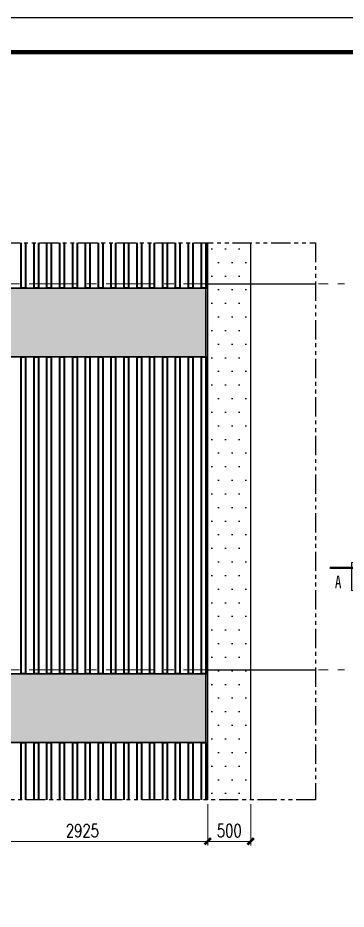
# Model space of a CAD drawing. Header units: millimetres. Extents: x 105307 to 134823, y 171302 to 228148.
# Drawn here: x 119546 to 123374, y 181707 to 192102 of the extents above; entities that cross this region are included whole.
import ezdxf
from ezdxf.enums import TextEntityAlignment as Align

# ---------------------------------------------------------------- set-up
doc = ezdxf.new("R2010")
doc.units = ezdxf.units.MM
for name, pattern in [('CENTER', [2, 1.25, -0.25, 0.25, -0.25]), ('DOTE', [2.42, 2, -0.2, 0.02, -0.2]), ('PHANTOM2', [1.25, 0.625, -0.125, 0.125, -0.125, 0.125, -0.125])]:
    doc.linetypes.add(name, pattern=pattern)
doc.layers.get('DEFPOINTS').update_dxf_attribs({"lineweight": 0})
for name, color, linetype in [('00-AFDC-填充', 8, 'Continuous'), ('00_ZDX 折断线', 6, 'PHANTOM2'), ('A-HATCH', 8, 'Continuous'), ('ATT', 13, 'Continuous'), ('DOTE', 1, 'DOTE'), ('J1-1栋立剖面图$0$A-LHATCH', 252, 'Continuous'), ('TXT', 7, 'Continuous')]:
    doc.layers.add(name, color=color, linetype=linetype)
for name, color, linetype, lineweight in [('00_BZ 标注', 1, 'Continuous', 20), ('00_JG  结构', 5, 'Continuous', 30), ('00_WZ 文字', 2, 'Continuous', 20), ('00_XC-T 型材投影', 143, 'Continuous', 40), ('00_ZX 轴线', 1, 'CENTER', 9)]:
    doc.layers.add(name, color=color, linetype=linetype, lineweight=lineweight)
for name, color, linetype, plot in [('J1-1栋立剖面图$0$A-LHATCH-边线', 3, 'Continuous', False), ('noprint', 8, 'Continuous', False), ('VHSoft_boundary', 8, 'Continuous', False)]:
    doc.layers.add(name, color=color, linetype=linetype, plot=plot)
doc.styles.add('AFDC', font='romans.shx', dxfattribs={"width": 0.75, "bigfont": 'chinese.shx'})
doc.styles.add('AFDC-标题', font='STXIHEI.TTF', dxfattribs={"width": 0.75})
doc.styles.add('ST', font='')
doc.styles.get('ST').set_extended_font_data('SimSun')
doc.dimstyles.new('DIM50', dxfattribs={"dimscale": 50, "dimtxt": 3, "dimasz": 1.5, "dimexe": 1, "dimexo": 1, "dimgap": 1, "dimtad": 1, "dimdec": 0, "dimzin": 12, "dimdsep": 46, "dimtxsty": 'AFDC', "dimblk": 'ARCHTICK', "dimcen": 1, "dimclrd": 1, "dimclre": 1, "dimclrt": 2, "dimadec": 0, "dimazin": 1, "dimtfac": 1, "dimtdec": 0, "dimtix": 1, "dimtmove": 2, "dimatfit": 3, "dimfxl": 0, "dimtolj": 1, "dimtzin": 0, "dimlwd": -1, "dimlwe": -1, "dimarcsym": 0})

# ---------------------------------------------------------------- blocks, each defined once
blk = doc.blocks.new('vhtemplate_7 修改变更单_附图A2')
at = {"layer": 'TXT', "const_width": 1}
blk.add_lwpolyline([(582.08, 8.08), (23.08, 8.08), (23.08, 408.08), (582.08, 408.08)], close=True, dxfattribs=at)
at = {"layer": 'VHSoft_boundary'}
blk.add_lwpolyline([(0.08, 0.08), (590.08, 0.08), (590.08, 416.08), (0.08, 416.08)], close=True, dxfattribs=at)
at = {"layer": 'ATT', "style": 'ST'}
for tag, height, p in [('项目名称', 3, (428.68, 29.13)), ('设计号', 3, (522.04, 28.98)), ('变更号', 3, (571.19, 29.24)), ('审核人', 3, (448.75, 19.54)), ('项目负责', 3, (511.21, 19.57)), ('设计人', 3, (395.68, 19.08)), ('图号', 3, (571.19, 19.27)), ('校对人', 3, (395.62, 10.36)), ('审定人', 3, (448.91, 10.86)), ('专业负责', 3, (510.88, 10.58)), ('图别', 3, (571.07, 10.6)), ('XX', 3.5, (509.33, 3.21)), ('YY', 3.5, (533.07, 3.12))]:
    blk.add_attdef(tag, text='', height=height, dxfattribs=at).set_placement(p, align=Align.CENTER)
at = {"layer": 'ATT', "style": 'ST', "width": 0.8}
blk.add_attdef('XXXX年XX月XX日', text='', height=3.5, dxfattribs=at).set_placement((567.92, 2.11), align=Align.CENTER)
at = {"layer": 'noprint', "style": 'ST'}
blk.add_attdef('注册师章标识', text='', height=3.5, dxfattribs=at).set_placement((324.69, 28.08), align=Align.CENTER)
blk = doc.blocks.new('_ArchTick')
at = {"color": 0, "linetype": 'ByBlock', "const_width": 0.4}
blk.add_lwpolyline([(-0.5, -0.5), (0.5, 0.5)], dxfattribs=at)
blk = doc.blocks.new('*D70')
at = {"layer": '00_BZ 标注', "color": 1, "transparency": 16777216}
for p, q in [((118836, 182931), (118836, 182448)), ((121761, 182931), (121761, 182448)), ((118836, 182498), (121761, 182498))]:
    blk.add_line(p, q, dxfattribs=at)
at = {"layer": 'DEFPOINTS', "color": 0, "transparency": 16777216}
for p in [(118836, 182981), (121761, 182981), (121761, 182498)]:
    blk.add_point(p, dxfattribs=at)
at = {"layer": '00_BZ 标注', "color": 1, "transparency": 16777216, "xscale": 75, "yscale": 75, "zscale": 75, "rotation": 180}
blk.add_blockref('_ArchTick', (118836, 182498), dxfattribs=at)
at = {"layer": '00_BZ 标注', "color": 1, "transparency": 16777216, "xscale": 75, "yscale": 75, "zscale": 75}
blk.add_blockref('_ArchTick', (121761, 182498), dxfattribs=at)
at = {"layer": '00_BZ 标注', "color": 2, "transparency": 16777216, "insert": (120299, 182623), "char_height": 150, "attachment_point": 5, "style": 'AFDC'}
blk.add_mtext('\\A1;2925', dxfattribs=at)
blk = doc.blocks.new('*D71')
at = {"layer": '00_BZ 标注', "color": 1, "transparency": 16777216}
for p, q in [((121761, 182931), (121761, 182448)), ((122261, 182931), (122261, 182448)), ((121761, 182498), (122261, 182498))]:
    blk.add_line(p, q, dxfattribs=at)
at = {"layer": 'DEFPOINTS', "color": 0, "transparency": 16777216}
for p in [(121761, 182981), (122261, 182981), (122261, 182498)]:
    blk.add_point(p, dxfattribs=at)
at = {"layer": '00_BZ 标注', "color": 1, "transparency": 16777216, "xscale": 75, "yscale": 75, "zscale": 75, "rotation": 180}
blk.add_blockref('_ArchTick', (121761, 182498), dxfattribs=at)
at = {"layer": '00_BZ 标注', "color": 1, "transparency": 16777216, "xscale": 75, "yscale": 75, "zscale": 75}
blk.add_blockref('_ArchTick', (122261, 182498), dxfattribs=at)
at = {"layer": '00_BZ 标注', "color": 2, "transparency": 16777216, "insert": (122011, 182623), "char_height": 150, "attachment_point": 5, "style": 'AFDC'}
blk.add_mtext('\\A1;500', dxfattribs=at)
blk = doc.blocks.new('HPFH')
at = {"layer": '00_WZ 文字', "const_width": 0.5}
blk.add_lwpolyline([(1.2, 0), (-5.3, 0)], dxfattribs=at)
at = {"layer": '00_WZ 文字'}
blk.add_lwpolyline([(-0.2, 1.2), (0.2, 1.2), (0.2, -5.3), (-0.2, -5.3)], close=True, dxfattribs=at)
at = {"layer": '00_WZ 文字', "style": 'AFDC', "width": 0.75}
blk.add_attdef('Y', (-4.37, -4.8), '', height=3, dxfattribs=at)

msp = doc.modelspace()

# ---------------------------------------------------------------- hatches: boundary and pattern name
at = {"layer": 'A-HATCH'}
h = msp.add_hatch(dxfattribs=at)
h.set_pattern_fill('钢筋混凝土', color=256, scale=30, style=0, pattern_type=2)
h.set_pattern_definition([(45, (-1e-11, 0), (-106.06602, 106.06602), []), (50, (-1e-11, 0), (215.17805, -18.82564), [22.5, -247.5]), (355, (-1e-11, 0), (-41.6254, 225.65764), [18, -198]), (100.4514, (17.93, -1.57), (173.55281, 206.83186), [19.12206, -210.34263]), (46.1842, (-1e-11, 60), (320.1723, -49.6557), [33.75, -371.25]), (96.6356, (26.68, 55.86), (280.3988, 292.23536), [28.6831, -315.5139]), (351.1842, (-1e-11, 60), (280.3986, 292.2356), [27, -297]), (21, (30, 45), (179.07212, -120.78567), [22.5, -247.5]), (326, (30, 45), (72.9946, 217.54501), [18, -198]), (71.4514, (44.92, 34.93), (252.06679, 96.75915), [19.12206, -210.34263]), (37.5, (-1e-11, 0), (3.647957, 99.868156), [1.5, -195.6, 1.5, -201, 1.5, -198.75]), (7.5, (-1e-11, 0), (78.92086, 118.323514), [1.5, -114.6, 1.5, -191.1, 1.5, -75.75]), (327.5, (-66.9, 0), (160.14673, -6.766462), [1.5, -75, 1.5, -234, 1.5, -310.5]), (317.5, (-96.9, 0), (174.95585, 30.031495), [1.5, -97.5, 1.5, -155.4, 1.5, -220.5])])
h.paths.add_polyline_path([(109511.2, 188949.8), (121736.2, 188949.8), (121736.2, 188149.8), (109511.2, 188149.8)])
h = msp.add_hatch(dxfattribs=at)
h.set_pattern_fill('钢筋混凝土', color=256, scale=30, style=0, pattern_type=2)
h.set_pattern_definition([(45, (-3e-11, -4500), (-106.06602, 106.06602), []), (50, (-3e-11, -4500), (215.17805, -18.82564), [22.5, -247.5]), (355, (-3e-11, -4500), (-41.6254, 225.65764), [18, -198]), (100.4514, (17.93, -4501.57), (173.55281, 206.83186), [19.12206, -210.34263]), (46.1842, (-3e-11, -4440), (320.1723, -49.6557), [33.75, -371.25]), (96.6356, (26.68, -4444.14), (280.3988, 292.23536), [28.6831, -315.5139]), (351.1842, (-3e-11, -4440), (280.3986, 292.2356), [27, -297]), (21, (30, -4455), (179.07212, -120.78567), [22.5, -247.5]), (326, (30, -4455), (72.9946, 217.54501), [18, -198]), (71.4514, (44.92, -4465.07), (252.06679, 96.75915), [19.12206, -210.34263]), (37.5, (-3e-11, -4500), (3.647957, 99.868156), [1.5, -195.6, 1.5, -201, 1.5, -198.75]), (7.5, (-3e-11, -4500), (78.92086, 118.323514), [1.5, -114.6, 1.5, -191.1, 1.5, -75.75]), (327.5, (-66.9, -4500), (160.14673, -6.766462), [1.5, -75, 1.5, -234, 1.5, -310.5]), (317.5, (-96.9, -4500), (174.95585, 30.031495), [1.5, -97.5, 1.5, -155.4, 1.5, -220.5])])
h.paths.add_polyline_path([(109511.2, 184449.8), (121736.2, 184449.8), (121736.2, 183649.8), (109511.2, 183649.8)])
at = {"layer": 'J1-1栋立剖面图$0$A-LHATCH'}
h = msp.add_hatch(dxfattribs=at)
h.set_pattern_fill('DOTS', color=256, scale=100, style=0)
h.set_pattern_definition([(0, (17667.55, 226238.3), (79.375, 158.75), [0, -158.75])])
h.paths.add_polyline_path([(122261.2, 189476.1), (121761.2, 189476.1), (121761.2, 182981.1), (122261.2, 182981.1)])

# ---------------------------------------------------------------- linework, layer by layer
at = {"layer": '00-AFDC-填充'}
for p, q in [((122261.2, 188999.8), (123016.8, 188999.8)), ((122261.2, 184499.8), (123016.8, 184499.8))]:
    msp.add_line(p, q, dxfattribs=at)
for points in [[(109511.2, 188949.8), (121761.2, 188949.8)], [(109511.2, 188149.8), (121761.2, 188149.8)], [(109511.2, 184449.8), (121761.2, 184449.8)], [(109511.2, 183649.8), (121761.2, 183649.8)], [(109511.2, 183649.8), (121761.2, 183649.8)]]:
    msp.add_lwpolyline(points, dxfattribs=at)
at = {"layer": '00_JG  结构'}
for points in [[(109511.2, 188949.8), (121736.2, 188949.8), (121736.2, 188149.8), (109511.2, 188149.8)], [(109511.2, 184449.8), (121736.2, 184449.8), (121736.2, 183649.8), (109511.2, 183649.8)]]:
    msp.add_lwpolyline(points, close=True, dxfattribs=at)
at = {"layer": '00_XC-T 型材投影'}
for points in [[(119636.2, 189476.1), (119636.2, 188949.8), (119586.2, 188949.8), (119586.2, 189476.1)], [(119786.2, 189476.1), (119786.2, 188949.8), (119736.2, 188949.8), (119736.2, 189476.1)], [(119936.2, 189476.1), (119936.2, 188949.8), (119886.2, 188949.8), (119886.2, 189476.1)], [(120086.2, 189476.1), (120086.2, 188949.8), (120036.2, 188949.8), (120036.2, 189476.1)], [(120236.2, 189476.1), (120236.2, 188949.8), (120186.2, 188949.8), (120186.2, 189476.1)], [(120386.2, 189476.1), (120386.2, 188949.8), (120336.2, 188949.8), (120336.2, 189476.1)], [(120536.2, 189476.1), (120536.2, 188949.8), (120486.2, 188949.8), (120486.2, 189476.1)], [(120686.2, 189476.1), (120686.2, 188949.8), (120636.2, 188949.8), (120636.2, 189476.1)], [(120836.2, 189476.1), (120836.2, 188949.8), (120786.2, 188949.8), (120786.2, 189476.1)], [(120986.2, 189476.1), (120986.2, 188949.8), (120936.2, 188949.8), (120936.2, 189476.1)], [(121136.2, 189476.1), (121136.2, 188949.8), (121086.2, 188949.8), (121086.2, 189476.1)], [(121286.2, 189476.1), (121286.2, 188949.8), (121236.2, 188949.8), (121236.2, 189476.1)], [(121436.2, 189476.1), (121436.2, 188949.8), (121386.2, 188949.8), (121386.2, 189476.1)], [(121586.2, 189476.1), (121586.2, 188949.8), (121536.2, 188949.8), (121536.2, 189476.1)], [(121736.2, 189476.1), (121736.2, 188949.8), (121686.2, 188949.8), (121686.2, 189476.1)], [(119586.2, 182981.1), (119586.2, 183649.8), (119636.2, 183649.8), (119636.2, 182981.1)], [(119736.2, 182981.1), (119736.2, 183649.8), (119786.2, 183649.8), (119786.2, 182981.1)], [(119886.2, 182981.1), (119886.2, 183649.8), (119936.2, 183649.8), (119936.2, 182981.1)], [(120036.2, 182981.1), (120036.2, 183649.8), (120086.2, 183649.8), (120086.2, 182981.1)], [(120186.2, 182981.1), (120186.2, 183649.8), (120236.2, 183649.8), (120236.2, 182981.1)], [(120336.2, 182981.1), (120336.2, 183649.8), (120386.2, 183649.8), (120386.2, 182981.1)], [(120486.2, 182981.1), (120486.2, 183649.8), (120536.2, 183649.8), (120536.2, 182981.1)], [(120636.2, 182981.1), (120636.2, 183649.8), (120686.2, 183649.8), (120686.2, 182981.1)], [(120786.2, 182981.1), (120786.2, 183649.8), (120836.2, 183649.8), (120836.2, 182981.1)], [(120936.2, 182981.1), (120936.2, 183649.8), (120986.2, 183649.8), (120986.2, 182981.1)], [(121086.2, 182981.1), (121086.2, 183649.8), (121136.2, 183649.8), (121136.2, 182981.1)], [(121236.2, 182981.1), (121236.2, 183649.8), (121286.2, 183649.8), (121286.2, 182981.1)], [(121386.2, 182981.1), (121386.2, 183649.8), (121436.2, 183649.8), (121436.2, 182981.1)], [(121536.2, 182981.1), (121536.2, 183649.8), (121586.2, 183649.8), (121586.2, 182981.1)], [(121686.2, 182981.1), (121686.2, 183649.8), (121736.2, 183649.8), (121736.2, 182981.1)]]:
    msp.add_lwpolyline(points, dxfattribs=at)
for points in [[(119636.2, 184449.8), (119586.2, 184449.8), (119586.2, 188149.8), (119636.2, 188149.8)], [(119786.2, 184449.8), (119736.2, 184449.8), (119736.2, 188149.8), (119786.2, 188149.8)], [(119936.2, 184449.8), (119886.2, 184449.8), (119886.2, 188149.8), (119936.2, 188149.8)], [(120086.2, 184449.8), (120036.2, 184449.8), (120036.2, 188149.8), (120086.2, 188149.8)], [(120236.2, 184449.8), (120186.2, 184449.8), (120186.2, 188149.8), (120236.2, 188149.8)], [(120386.2, 184449.8), (120336.2, 184449.8), (120336.2, 188149.8), (120386.2, 188149.8)], [(120536.2, 184449.8), (120486.2, 184449.8), (120486.2, 188149.8), (120536.2, 188149.8)], [(120686.2, 184449.8), (120636.2, 184449.8), (120636.2, 188149.8), (120686.2, 188149.8)], [(120836.2, 184449.8), (120786.2, 184449.8), (120786.2, 188149.8), (120836.2, 188149.8)], [(120986.2, 184449.8), (120936.2, 184449.8), (120936.2, 188149.8), (120986.2, 188149.8)], [(121136.2, 184449.8), (121086.2, 184449.8), (121086.2, 188149.8), (121136.2, 188149.8)], [(121286.2, 184449.8), (121236.2, 184449.8), (121236.2, 188149.8), (121286.2, 188149.8)], [(121436.2, 184449.8), (121386.2, 184449.8), (121386.2, 188149.8), (121436.2, 188149.8)], [(121586.2, 184449.8), (121536.2, 184449.8), (121536.2, 188149.8), (121586.2, 188149.8)], [(121736.2, 184449.8), (121686.2, 184449.8), (121686.2, 188149.8), (121736.2, 188149.8)]]:
    msp.add_lwpolyline(points, close=True, dxfattribs=at)
at = {"layer": '00_ZDX 折断线', "ltscale": 360}
msp.add_lwpolyline([(108549.6, 189476.1), (123016.8, 189476.1), (123016.8, 182981.1), (108549.6, 182981.1)], close=True, dxfattribs=at)
at = {"layer": '00_ZX 轴线', "ltscale": 450}
for p, q in [((107077.3, 188999.8), (123355.7, 188999.8)), ((107077.3, 184499.8), (123355.7, 184499.8))]:
    msp.add_line(p, q, dxfattribs=at)
at = {"layer": 'J1-1栋立剖面图$0$A-LHATCH-边线'}
for p, q in [((121761.2, 182981.1), (121761.2, 189476.1)), ((122261.2, 182981.1), (122261.2, 189476.1))]:
    msp.add_line(p, q, dxfattribs=at)
for points in [[(121761.2, 188999.8), (122261.2, 188999.8)], [(121761.2, 184499.8), (122261.2, 184499.8)]]:
    msp.add_lwpolyline(points, dxfattribs=at)

# ---------------------------------------------------------------- block references
ref = msp.add_blockref('HPFH', (123445.5, 185688, 0), dxfattribs=dict(xscale=50, yscale=50, zscale=50))
ref.add_attrib('Y', 'A', (123242.1, 185448, 0), dxfattribs={"layer": '00_WZ 文字', "height": 150, "style": 'AFDC-标题', "width": 0.75})
at = {"layer": 'DOTE', "xscale": 50, "yscale": 50, "zscale": 50}
msp.add_blockref('vhtemplate_7 修改变更单_附图A2', (105319.2, 171297.8), dxfattribs=at)

# ---------------------------------------------------------------- dimensions: what is measured, and where the dimension line sits
at = {"layer": '00_BZ 标注'}
for base, p1, p2, picture, middle in [((121761.2, 182497.5), (118836.2, 182981.1), (121761.2, 182981.1), '*D70', (120298.7, 182622.5)), ((122261.2, 182497.5), (121761.2, 182981.1), (122261.2, 182981.1), '*D71', (122011.2, 182622.5))]:
    dim = msp.add_linear_dim(base=base, p1=p1, p2=p2, dimstyle='DIM50', dxfattribs=at)
    dim.commit()
    dim.dimension.update_dxf_attribs({"geometry": picture, "text_midpoint": middle})

doc.saveas('drawing.dxf')
